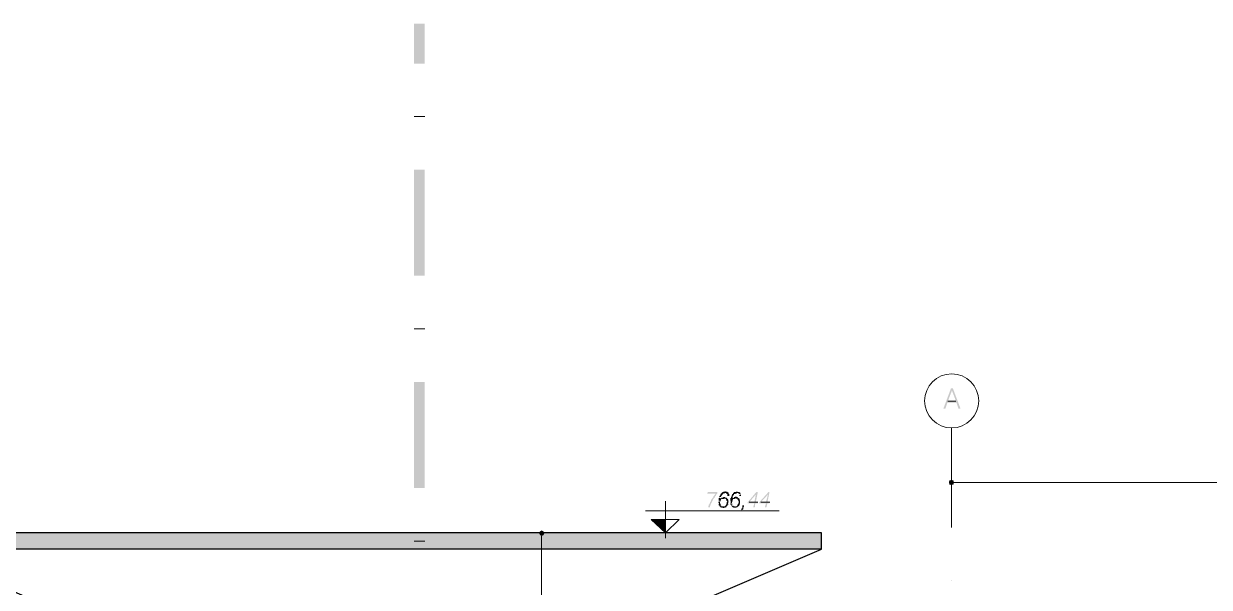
# Model space of a CAD drawing. Header units: millimetres. Extents: x 182 to 575, y -105 to 95.
# Drawn here: x 261.59 to 272.76, y 89.38 to 94.69 of the extents above; entities that cross this region are included whole.
import ezdxf

# ---------------------------------------------------------------- set-up
doc = ezdxf.new("R2010")
doc.units = ezdxf.units.MM
doc.header["$MEASUREMENT"] = 0
doc.layers.add('PDF_Geometry', color=7, linetype='Continuous')
doc.layers.add('PDF_Solid Fills', color=7, linetype='Continuous')

msp = doc.modelspace()

# ---------------------------------------------------------------- hatches: boundary and pattern name
at = {"layer": 'PDF_Solid Fills', "true_color": 0xb9b9b9, "transparency": 33554559}
for points in [[(265.3706790107857, 94.69195563983374), (265.2706782435899, 94.69195563983374), (265.2706782435899, 94.31576593083904), (265.3706790107857, 94.31576593083904)], [(265.2706782435899, 92.31576979327286), (265.3706790107857, 92.31576979327286), (265.3706790107857, 93.31577108956915), (265.2706782435899, 93.31577108956915)], [(265.2706782435899, 90.31576722713532), (265.3706790107857, 90.31576722713532), (265.3706790107857, 91.31576852343161), (265.2706782435899, 91.31576852343161)], [(260.5706789578757, 89.73957595729405), (269.1087739314207, 89.73957595729405), (269.1087739314207, 89.89195717422524), (260.5706789578757, 89.89195717422524)]]:
    msp.add_hatch(color=9, dxfattribs=at).paths.add_polyline_path(points)
at = {"layer": 'PDF_Solid Fills', "transparency": 33554559}
h = msp.add_hatch(color=256, dxfattribs=at)
h.paths.add_polyline_path([(270.3373454393572, 91.23481458163266), (270.3754407303624, 91.13481381443688), (270.2992501218969, 91.13481381443688)])
h.paths.add_polyline_path([(270.4182977409445, 91.0633865128496), (270.3468688520555, 91.2538614334845), (270.3278220002036, 91.2538614334845), (270.2563931113148, 91.0633865128496), (270.2754415769232, 91.0633865128496), (270.2944884287751, 91.12052706840515), (270.3802024499391, 91.12052706840515), (270.3992509155476, 91.0633865128496)], flags=0)
for points in [[(270.3087735610503, 90.36814765041572), (270.3135368679285, 90.34910079856388), (270.3325837197804, 90.34434071919881), (270.3516305716323, 90.34910079856388), (270.3563938785105, 90.36814765041572), (270.3516305716323, 90.38719450226759), (270.3325837197804, 90.39196106311414), (270.3135368679285, 90.38719450226759)], [(268.1087742488809, 90.26338677739986), (268.1087742488809, 90.25862669803479), (268.1040125557592, 90.25386013718821), (268.0992508361825, 90.2491000313681), (268.0992508361825, 90.24433995200306), (268.0944891166058, 90.23957984618295), (268.0897258097276, 90.23481328533637), (268.0897258097276, 90.23005317951626), (268.0849640901508, 90.22529310015119), (268.080202370574, 90.22053299433105), (268.080202370574, 90.21576643348453), (268.0754406774524, 90.21576643348453), (268.0754406774524, 90.21100635411946), (268.0706789578757, 90.20624624829932), (268.0706789578757, 90.20147968745277), (268.0659172382989, 90.20147968745277), (268.0659172382989, 90.1919595022676), (268.0611555451773, 90.18719939644748), (268.0611555451773, 90.18243286205595), (268.0563938256005, 90.18243286205595), (268.0563938256005, 90.17291265041573), (268.0516321060238, 90.16814611602422), (268.0516321060238, 90.16338601020408), (268.0468687991455, 90.158625904384), (268.0468687991455, 90.14909926417235), (268.0421070795687, 90.14433915835224), (268.0421070795687, 90.13481251814059), (268.0563938256005, 90.13481251814059), (268.0563938256005, 90.14433915835224), (268.0611555451773, 90.14909926417235), (268.0611555451773, 90.158625904384), (268.0659172382989, 90.16338601020408), (268.0659172382989, 90.16814611602422), (268.0706789578757, 90.17291265041573), (268.0706789578757, 90.17767275623584), (268.0754406774524, 90.18243286205595), (268.0754406774524, 90.18719939644748), (268.080202370574, 90.1919595022676), (268.080202370574, 90.1967196080877), (268.0849640901508, 90.20147968745277), (268.0849640901508, 90.20624624829932), (268.0897258097276, 90.21100635411946), (268.0897258097276, 90.21576643348453), (268.0944891166058, 90.21576643348453), (268.0944891166058, 90.22053299433105), (268.0992508361825, 90.22529310015119), (268.1040125557592, 90.23005317951626), (268.1040125557592, 90.23481328533637), (268.1087742488809, 90.23957984618295), (268.1135359684577, 90.24433995200306), (268.1135359684577, 90.2491000313681), (268.1182976880343, 90.25386013718821), (268.1230593811561, 90.25862669803479), (268.1230593811561, 90.26338677739986), (268.1278211007328, 90.26338677739986), (268.1278211007328, 90.27767352343162), (268.0373453599921, 90.27767352343162), (268.0325836668704, 90.26338677739986)], [(268.1706797250714, 90.26814688321997), (268.1659164181931, 90.26814688321997), (268.1659164181931, 90.26338677739986), (268.1611546986164, 90.25862669803479), (268.1802031642249, 90.26338677739986), (268.1849648573465, 90.26338677739986), (268.1897265769232, 90.26814688321997), (268.2135367356534, 90.26814688321997), (268.2135367356534, 90.26338677739986), (268.2182984552302, 90.26338677739986), (268.2230601748068, 90.25862669803479), (268.2230601748068, 90.24433995200306), (268.237345307082, 90.24433995200306), (268.237345307082, 90.25862669803479), (268.2325835875053, 90.26338677739986), (268.2278218679285, 90.26814688321997), (268.2278218679285, 90.27291344406652), (268.2230601748068, 90.27291344406652), (268.2230601748068, 90.27767352343162), (268.1802031642249, 90.27767352343162), (268.1754414446481, 90.27291344406652)], [(268.2659171853888, 90.21576643348453), (268.2706789049656, 90.22053299433105), (268.2706789049656, 90.23481328533637), (268.2754405980874, 90.23957984618295), (268.2754405980874, 90.24433995200306), (268.280202317664, 90.2491000313681), (268.2849640372407, 90.25386013718821), (268.2849640372407, 90.25862669803479), (268.289727344119, 90.25862669803479), (268.2944890636957, 90.26338677739986), (268.2992507832725, 90.26814688321997), (268.3421077938544, 90.26814688321997), (268.3373460742778, 90.27291344406652), (268.332584354701, 90.27767352343162), (268.3182976086692, 90.27767352343162), (268.3182976086692, 90.2824336292517), (268.3040124763941, 90.2824336292517), (268.3040124763941, 90.27767352343162), (268.289727344119, 90.27767352343162), (268.289727344119, 90.27291344406652), (268.2849640372407, 90.27291344406652), (268.280202317664, 90.26814688321997), (268.2754405980874, 90.26338677739986), (268.2754405980874, 90.25862669803479), (268.2706789049656, 90.25862669803479), (268.2659171853888, 90.25386013718821), (268.2659171853888, 90.2491000313681), (268.2611554658122, 90.24433995200306), (268.2611554658122, 90.23481328533637), (268.2563937726904, 90.23481328533637), (268.2563937726904, 90.22053299433105), (268.2516320531137, 90.21576643348453), (268.2516320531137, 90.20624624829932), (268.2754405980874, 90.20624624829932), (268.2754405980874, 90.21100635411946), (268.280202317664, 90.21100635411946), (268.2849640372407, 90.21576643348453), (268.2944890636957, 90.21576643348453), (268.2992507832725, 90.22053299433105), (268.3040124763941, 90.21576643348453), (268.3135359155476, 90.21576643348453), (268.3182976086692, 90.21100635411946), (268.323059328246, 90.20624624829932), (268.323059328246, 90.20147968745277), (268.3278210478228, 90.20147968745277), (268.3278210478228, 90.17291265041573), (268.323059328246, 90.16814611602422), (268.323059328246, 90.16338601020408), (268.3182976086692, 90.158625904384), (268.332584354701, 90.1538658250189), (268.3373460742778, 90.158625904384), (268.3373460742778, 90.16814611602422), (268.3421077938544, 90.17291265041573), (268.3421077938544, 90.1967196080877), (268.3373460742778, 90.20147968745277), (268.3373460742778, 90.21100635411946), (268.332584354701, 90.21576643348453), (268.3278210478228, 90.22053299433105), (268.323059328246, 90.22053299433105), (268.323059328246, 90.22529310015119), (268.3135359155476, 90.22529310015119), (268.3087741959709, 90.23005317951626), (268.2944890636957, 90.23005317951626), (268.289727344119, 90.22529310015119), (268.280202317664, 90.22529310015119), (268.280202317664, 90.22053299433105), (268.2754405980874, 90.22053299433105), (268.2706789049656, 90.21576643348453), (268.2659171853888, 90.21100635411946)], [(268.1421078467646, 90.20624624829932), (268.1611546986164, 90.20624624829932), (268.1659164181931, 90.21100635411946), (268.1706797250714, 90.21100635411946), (268.1706797250714, 90.21576643348453), (268.1563929790397, 90.21576643348453), (268.1563929790397, 90.22053299433105), (268.1468695663413, 90.22529310015119), (268.1421078467646, 90.22053299433105)], [(268.2040117091984, 90.21576643348453), (268.2087734287751, 90.21100635411946), (268.2278218679285, 90.20624624829932), (268.2230601748068, 90.21100635411946), (268.2230601748068, 90.21576643348453), (268.2182984552302, 90.21576643348453), (268.2182984552302, 90.22053299433105), (268.2135367356534, 90.22053299433105), (268.2087734287751, 90.22529310015119), (268.2040117091984, 90.22529310015119), (268.1992499896216, 90.23005317951626), (268.1849648573465, 90.23005317951626), (268.1802031642249, 90.22529310015119), (268.1706797250714, 90.22529310015119), (268.1659164181931, 90.22053299433105), (268.1611546986164, 90.21576643348453), (268.1897265769232, 90.22053299433105), (268.1897265769232, 90.21576643348453)], [(268.2325835875053, 90.18719939644748), (268.2182984552302, 90.18719939644748), (268.2278218679285, 90.18243286205595)], [(268.2516320531137, 90.18719939644748), (268.2516320531137, 90.18243286205595), (268.2659171853888, 90.18243286205595)], [(268.280202317664, 90.13005241232048), (268.3040124763941, 90.13005241232048), (268.3087741959709, 90.13481251814059), (268.3135359155476, 90.13481251814059), (268.3182976086692, 90.13957907898717), (268.323059328246, 90.13957907898717), (268.323059328246, 90.14433915835224), (268.3278210478228, 90.14433915835224), (268.3278210478228, 90.14909926417235), (268.3135359155476, 90.14909926417235), (268.3087741959709, 90.14433915835224), (268.2992507832725, 90.14433915835224), (268.2944890636957, 90.13957907898717), (268.289727344119, 90.14433915835224), (268.280202317664, 90.14433915835224), (268.2754405980874, 90.14909926417235), (268.2563937726904, 90.14909926417235), (268.2611554658122, 90.14433915835224), (268.2659171853888, 90.13957907898717), (268.2706789049656, 90.13481251814059), (268.2754405980874, 90.13481251814059)], [(268.3659163388281, 90.13481251814059), (268.3706796721613, 90.13005241232048), (268.3754413917381, 90.13481251814059), (268.3802030848598, 90.1538658250189), (268.3611546192513, 90.1538658250189), (268.3611546192513, 90.13481251814059)], [(268.3516312065529, 90.10624548110357), (268.3563929261296, 90.10624548110357), (268.3611546192513, 90.11100556046864)], [(266.4706794869762, 89.91577058692366), (266.4563927144894, 89.906243920257), (266.446869301791, 89.89195717422524), (266.4563927144894, 89.8729103223734), (266.4706794869762, 89.86339013718822), (266.489726312373, 89.8729103223734), (266.4992497515265, 89.89195717422524), (266.489726312373, 89.906243920257)]]:
    msp.add_hatch(color=256, dxfattribs=at).paths.add_polyline_path(points)
h = msp.add_hatch(color=256, dxfattribs=at)
h.paths.add_polyline_path([(268.489727291209, 90.25386013718821), (268.4754405451772, 90.18243286205595), (268.4278218150185, 90.18243286205595)])
h.paths.add_polyline_path([(268.5087741430609, 90.27767352343162), (268.4944890107857, 90.27767352343162), (268.4135366827434, 90.18243286205595), (268.4135366827434, 90.17291265041573), (268.4754405451772, 90.17291265041573), (268.4659171060238, 90.13481251814059), (268.4802022382989, 90.13481251814059), (268.4849639578757, 90.17291265041573), (268.5087741430609, 90.17291265041573), (268.5087741430609, 90.18243286205595), (268.489727291209, 90.18243286205595)], flags=0)
h = msp.add_hatch(color=256, dxfattribs=at)
h.paths.add_polyline_path([(268.6040115769233, 90.25386013718821), (268.5849647250714, 90.18243286205595), (268.5373460213677, 90.18243286205595)])
h.paths.add_polyline_path([(268.6182983229551, 90.27767352343162), (268.6087749102566, 90.27767352343162), (268.523059275336, 90.18243286205595), (268.523059275336, 90.17291265041573), (268.5849647250714, 90.17291265041573), (268.575441312373, 90.13481251814059), (268.5897264446481, 90.13481251814059), (268.5992498573465, 90.17291265041573), (268.6182983229551, 90.17291265041573), (268.6230600425317, 90.18243286205595), (268.5992498573465, 90.18243286205595)], flags=0)
h = msp.add_hatch(color=256, dxfattribs=at)
h.paths.add_polyline_path([(268.151631285918, 90.13957907898717), (268.1849648573465, 90.13957907898717), (268.1802031642249, 90.14433915835224), (268.1659164181931, 90.14433915835224), (268.1659164181931, 90.14909926417235), (268.1611546986164, 90.14909926417235), (268.1563929790397, 90.1538658250189), (268.1563929790397, 90.16338601020408), (268.151631285918, 90.16814611602422), (268.151631285918, 90.18243286205595), (268.1373461536429, 90.18243286205595), (268.1373461536429, 90.17767275623584), (268.1421078467646, 90.17291265041573), (268.1421078467646, 90.158625904384), (268.1468695663413, 90.1538658250189), (268.1468695663413, 90.14433915835224), (268.151631285918, 90.14433915835224)])
h.paths.add_polyline_path([(268.1849648573465, 90.13957907898717), (268.2087734287751, 90.13957907898717), (268.2135367356534, 90.14433915835224), (268.2182984552302, 90.14433915835224), (268.2182984552302, 90.14909926417235), (268.2230601748068, 90.1538658250189), (268.2087734287751, 90.158625904384), (268.2087734287751, 90.1538658250189), (268.2040117091984, 90.14909926417235), (268.1992499896216, 90.14909926417235), (268.1992499896216, 90.14433915835224), (268.1849648573465, 90.14433915835224)])

# ---------------------------------------------------------------- linework, layer by layer
at = {"layer": 'PDF_Geometry', "color": 9, "lineweight": 0, "true_color": 0xb9b9b9}
for points in [[(265.2706782435899, 93.81576852343161), (265.3706790107857, 93.81576852343161)], [(265.2706782435899, 91.81576593083904), (265.3706790107857, 91.81576593083904)], [(265.2706782435899, 89.81576979327286), (265.3706790107857, 89.81576979327286)]]:
    msp.add_lwpolyline(points, dxfattribs=at)
at = {"layer": 'PDF_Geometry', "lineweight": 20}
msp.add_lwpolyline([(270.2992501218969, 91.13481381443688), (270.3754407303624, 91.13481381443688), (270.2992501218969, 91.13481381443688)], dxfattribs=at)
at = {"layer": 'PDF_Geometry', "lineweight": 13}
for points in [[(270.3325837197804, 89.9443376239607), (270.3325837197804, 90.88243183030991)], [(270.3325837197804, 90.70148357634164), (270.3325837197804, 90.27767352343162)], [(270.3563938785105, 90.36814765041572), (270.3849641430608, 90.36814765041572), (280.2802032965, 90.36814765041572), (280.3087735610503, 90.36814765041572)], [(268.1611546986164, 90.25862669803479), (268.1754414446481, 90.25862669803479), (268.1611546986164, 90.25862669803479)], [(268.2278218679285, 90.27291344406652), (268.1706797250714, 90.26814688321997), (268.2278218679285, 90.27291344406652)], [(268.1754414446481, 90.27291344406652), (268.2230601748068, 90.27291344406652), (268.1754414446481, 90.27291344406652)], [(268.1849648573465, 90.27767352343162), (268.2182984552302, 90.27767352343162), (268.1849648573465, 90.27767352343162)], [(268.20163084941, 90.2824336292517), (268.1992500028492, 90.2824336292517), (268.1992500028492, 90.27767352343162), (268.1992507965, 90.27767352343162), (268.2206793150185, 90.27767352343162)], [(268.2325835875053, 90.26338677739986), (268.2135367356534, 90.26338677739986), (268.2325835875053, 90.26338677739986)], [(268.2230601748068, 90.25386013718821), (268.237345307082, 90.25386013718821), (268.2230601748068, 90.25386013718821)], [(268.2944890636957, 90.26338677739986), (268.2754405980874, 90.26338677739986), (268.2944890636957, 90.26338677739986)], [(268.3373460742778, 90.27291344406652), (268.280202317664, 90.26814688321997), (268.3373460742778, 90.27291344406652)], [(268.3373460742778, 90.27291344406652), (268.2849640372407, 90.27291344406652), (268.3373460742778, 90.27291344406652)], [(268.327821854701, 90.26814688321997), (268.3325835610503, 90.26814688321997), (268.3349644208387, 90.26338677739986)], [(267.6373454922672, 89.84433683030991), (267.6373454922672, 90.1919595022676)], [(268.1421078467646, 90.21576643348453), (268.1563929790397, 90.21576643348453), (268.1421078467646, 90.21576643348453)], [(268.1563929790397, 90.21100635411946), (268.1421078467646, 90.21100635411946), (268.1563929790397, 90.21100635411946)], [(268.1611546986164, 90.20147968745277), (268.1421078467646, 90.20147968745277), (268.1611546986164, 90.20147968745277)], [(268.1563929790397, 90.16338601020408), (268.1421078467646, 90.16338601020408), (268.1563929790397, 90.16338601020408)], [(268.1421078467646, 90.158625904384), (268.1563929790397, 90.158625904384), (268.1421078467646, 90.158625904384)], [(268.1468695663413, 90.23481328533637), (268.1611546986164, 90.23481328533637), (268.1468695663413, 90.23481328533637)], [(268.1706797250714, 90.2491000313681), (268.1563929790397, 90.2491000313681), (268.1706797250714, 90.2491000313681)], [(268.1659164181931, 90.22053299433105), (268.2135367356534, 90.22053299433105), (268.1659164181931, 90.22053299433105)], [(268.1778223044365, 90.21576643348453), (268.1706789314206, 90.21576643348453), (268.1873457171349, 90.21814971390782)], [(268.2087734287751, 90.21100635411946), (268.2230601748068, 90.21100635411946), (268.2087734287751, 90.21100635411946)], [(268.2087734287751, 90.1538658250189), (268.2230601748068, 90.1538658250189), (268.2087734287751, 90.1538658250189)], [(268.2278218679285, 90.20147968745277), (268.2135367356534, 90.20147968745277), (268.2278218679285, 90.20147968745277)], [(268.2135367356534, 90.20147968745277), (268.2278218679285, 90.20147968745277), (268.2135367356534, 90.20147968745277)], [(268.2278218679285, 90.16338601020408), (268.2135367356534, 90.16338601020408), (268.2278218679285, 90.16338601020408)], [(268.237345307082, 90.24433995200306), (268.2230601748068, 90.24433995200306), (268.237345307082, 90.24433995200306)], [(268.2516320531137, 90.21576643348453), (268.2659171853888, 90.21576643348453), (268.2516320531137, 90.21576643348453)], [(268.2659171853888, 90.21100635411946), (268.2516320531137, 90.21100635411946), (268.2659171853888, 90.21100635411946)], [(268.2706789049656, 90.20147968745277), (268.2516320531137, 90.20147968745277), (268.2706789049656, 90.20147968745277)], [(268.2659171853888, 90.16338601020408), (268.2516320531137, 90.16338601020408), (268.2659171853888, 90.16338601020408)], [(268.2706789049656, 90.21576643348453), (268.289727344119, 90.21576643348453), (268.2706789049656, 90.21576643348453)], [(268.2849640372407, 90.22529310015119), (268.3182976086692, 90.22529310015119), (268.2849640372407, 90.22529310015119)], [(268.3087741959709, 90.23005317951626), (268.2944890636957, 90.23005317951626), (268.3087741959709, 90.23005317951626)], [(268.3182976086692, 90.21100635411946), (268.3373460742778, 90.21100635411946), (268.3182976086692, 90.21100635411946)], [(268.3182976086692, 90.1538658250189), (268.332584354701, 90.1538658250189), (268.3182976086692, 90.1538658250189)], [(268.3373460742778, 90.20147968745277), (268.323059328246, 90.20147968745277), (268.3373460742778, 90.20147968745277)], [(268.3373460742778, 90.16338601020408), (268.323059328246, 90.16338601020408), (268.3373460742778, 90.16338601020408)], [(268.323059328246, 90.16338601020408), (268.3373460742778, 90.16338601020408), (268.323059328246, 90.16338601020408)], [(268.5087741430609, 90.18243286205595), (268.4278218150185, 90.18243286205595), (268.5087741430609, 90.18243286205595)], [(268.6230600425317, 90.18243286205595), (268.5373460213677, 90.18243286205595), (268.6230600425317, 90.18243286205595)], [(267.4516307039074, 90.10148537528346), (268.7087740636958, 90.10148537528346)], [(268.2087734287751, 90.13957907898717), (268.1563929790397, 90.13957907898717), (268.2087734287751, 90.13957907898717)], [(268.1992499896216, 90.13481251814059), (268.1659164181931, 90.13481251814059), (268.1992499896216, 90.13481251814059)], [(268.1968691430608, 90.13957907898717), (268.1825832039074, 90.13957907898717), (268.180202344119, 90.13481251814059), (268.180202344119, 90.13481251814059), (268.1849648573465, 90.13243246523055), (268.184964870574, 90.13005241232048), (268.184964870574, 90.13005241232048)], [(268.3659163388281, 90.11576566628875), (268.3516312065529, 90.11576566628875), (268.3659163388281, 90.11576566628875)], [(268.3635354790397, 90.11338561337871), (268.3587737726904, 90.11576566628875), (268.3635362991454, 90.11576566628875), (268.3611546192513, 90.12053222713533)], [(268.3611546192513, 90.12053222713533), (268.3706796721613, 90.12053222713533), (268.3611546192513, 90.12053222713533)], [(268.3682980054947, 90.13243246523055), (268.3682980054947, 90.12767237263796), (268.3659171457063, 90.12291228004537), (268.3659171457063, 90.11814894671204)], [(265.9135366827434, 89.89195717422524), (266.5611552012619, 89.89195717422524)], [(266.4706794869762, 89.86339013718822), (266.4706794869762, 89.83957675094484), (266.4706794869762, 86.7776722271353), (266.4706794869762, 86.75386529591839)], [(270.3325837197804, 89.44434019009827), (270.3325837197804, 89.44434019009827)]]:
    msp.add_lwpolyline(points, dxfattribs=at)
for points in [[(268.1802031642249, 90.26100673771731, 0.01010738659881872, 0.01010738659881872, 0), (268.1682980716323, 90.25862669803479, 0.01010738659881872, 0.01010738659881872, 0), (268.1635363520555, 90.25386013718821, 0.01428513227513542, 0.01428513227513542, 0), (268.1635363520555, 90.25148008427817, 0, 0, 0), (268.1611555054947, 90.2491000313681, 0.01428513227513203, 0.01428513227513203, 0), (268.1587738520555, 90.24433995200306, 0, 0, 0), (268.1587738520555, 90.23957984618295, 0, 0, 0), (268.1540121324788, 90.23719656575966, 0, 0, 0), (268.1540121324788, 90.23243323242633, 0, 0, 0), (268.1540121324788, 90.22767313983374, 0, 0, 0), (268.158773838828, 90.22291304724115, 0, 0, 0)], [(268.3444886404153, 90.26338677739986, 0.01428513227513203, 0.01428513227513203, 0), (268.3373452673994, 90.26338677739986, 0.00952341269841519, 0.00952341269841519, 0), (268.3397269208386, 90.26100673771731, 0.00952341269841519, 0.00952341269841519, 0), (268.3397269208386, 90.2562434176115, 0, 0, 0), (268.3421077806269, 90.25386013718821, 0, 0, 0), (268.3421077806269, 90.2491000313681, 0, 0, 0), (268.3421077806269, 90.24433995200306, 0, 0, 0)], [(268.1516312726905, 90.20624624829932, 0, 0, 0), (268.1516312726905, 90.20386296787606, 0.01009933633539262, 0.01009933633539262, 0), (268.1516312726905, 90.19909964777025, 0, 0, 0), (268.1468695663413, 90.19433955517763, 0, 0, 0), (268.1468695663413, 90.18957944935752, 0.01904682539682361, 0.01904682539682361, 0), (268.1468695663413, 90.18481612925171, 0, 0, 0), (268.1540121324788, 90.18243286205595, 0, 0, 0)], [(268.2230601615793, 90.18481612925171, 0.00952341269841519, 0.00952341269841519, 0), (268.2230601615793, 90.18243286205595, 0.01428513227513203, 0.01428513227513203, 0), (268.2230601615793, 90.17767275623584, 0.01428513227513203, 0.01428513227513203, 0), (268.220679301791, 90.17291265041573, 0.01428674603174735, 0.01428674603174735, 0), (268.220679301791, 90.16814611602422, 0, 0, 0), (268.220679301791, 90.16338601020408, 0, 0, 0), (268.215916801791, 90.16100595729404, 0, 0, 0), (268.215916801791, 90.15624586470145, 0, 0, 0)], [(268.2587746192513, 90.18243286205595, 0.01428513227513203, 0.01428513227513203, 0), (268.2587746192513, 90.18005280914588, 0.01428513227513203, 0.01428513227513203, 0), (268.2587746192513, 90.17529270332577, 0, 0, 0), (268.2587746192513, 90.17052938321996, 0.01428513227513203, 0.01428513227513203, 0), (268.2587746192513, 90.16576606311415, 0, 0, 0), (268.2587746192513, 90.16100595729404, 0.01428513227512865, 0.01428513227512865, 0), (268.2611554790397, 90.158625904384, 0, 0, 0), (268.263536338828, 90.1538658250189, 0, 0, 0), (268.263536338828, 90.14909926417235, 0, 0, 0)], [(268.2635363256005, 90.20624624829932, 0, 0, 0), (268.2611554790397, 90.20386296787606, 0.01904685185184887, 0.01904685185184887, 0), (268.2611554790397, 90.19909964777025, 0, 0, 0), (268.2611554790397, 90.19433955517763, 0, 0, 0)]]:
    msp.add_lwpolyline(points, format="xyseb", dxfattribs=at)
for points in [[(268.280202317664, 90.26814688321997), (268.3087741959709, 90.26814688321997), (268.280202317664, 90.26814688321997)], [(268.3468694869762, 90.24433995200306), (268.3373460742778, 90.24433995200306), (268.3468694869762, 90.24433995200306)], [(267.7659165240132, 90.02053145993955), (267.6373454922672, 89.89195717422524), (267.5040127409445, 90.02053145993955)]]:
    msp.add_lwpolyline(points, close=True, dxfattribs=at)
for points, const_width in [([(268.2182976483518, 90.20862630120939), (268.220679301791, 90.20624624829932), (268.220679301791, 90.20147968745277), (268.220679301791, 90.1967196080877), (268.2230601615793, 90.1919595022676), (268.2182984552302, 90.18957944935752)], 0.01428513227513203), ([(268.2682980451772, 90.19433955517763), (268.2587746192513, 90.18957944935752), (268.2587746192513, 90.18481612925171)], 0.01428513227513203), ([(268.3254409816851, 90.15624586470145), (268.3254409816851, 90.15148254459564), (268.3302027012619, 90.14909926417235)], 0.01428674603174735)]:
    msp.add_lwpolyline(points, dxfattribs=dict(at, const_width=const_width))
at = {"layer": 'PDF_Geometry', "lineweight": 25}
msp.add_lwpolyline([(260.5706789578757, 89.89195717422524), (260.5706789578757, 89.73957595729405), (261.6659168943836, 89.26815204195012), (268.0087734816852, 89.26815204195012), (269.1087739314207, 89.73957595729405), (269.1087739314207, 89.89195717422524)], close=True, dxfattribs=at)
msp.add_lwpolyline([(269.1087739314207, 89.73957595729405), (260.5706789578757, 89.73957595729405)], dxfattribs=at)
at = {"layer": 'PDF_Geometry', "lineweight": 20}
msp.add_circle((270.3348977888527, 91.13712903891457), 0.2548385380733222, dxfattribs=at)
at = {"layer": 'PDF_Solid Fills', "transparency": 33554559}
for points in [[(268.1897265769232, 90.13005241232048), (268.1849648573465, 90.13005241232048), (268.1802031642249, 90.13005241232048)], [(268.1849648573465, 90.13005241232048), (268.1802031642249, 90.13005241232048), (268.1802031642249, 90.13005241232048)], [(267.5040127409445, 90.02053145993955), (267.6373454922672, 90.02053145993955), (267.6373454922672, 89.89195717422524)]]:
    msp.add_solid(points, dxfattribs=at)

doc.saveas('drawing.dxf')
